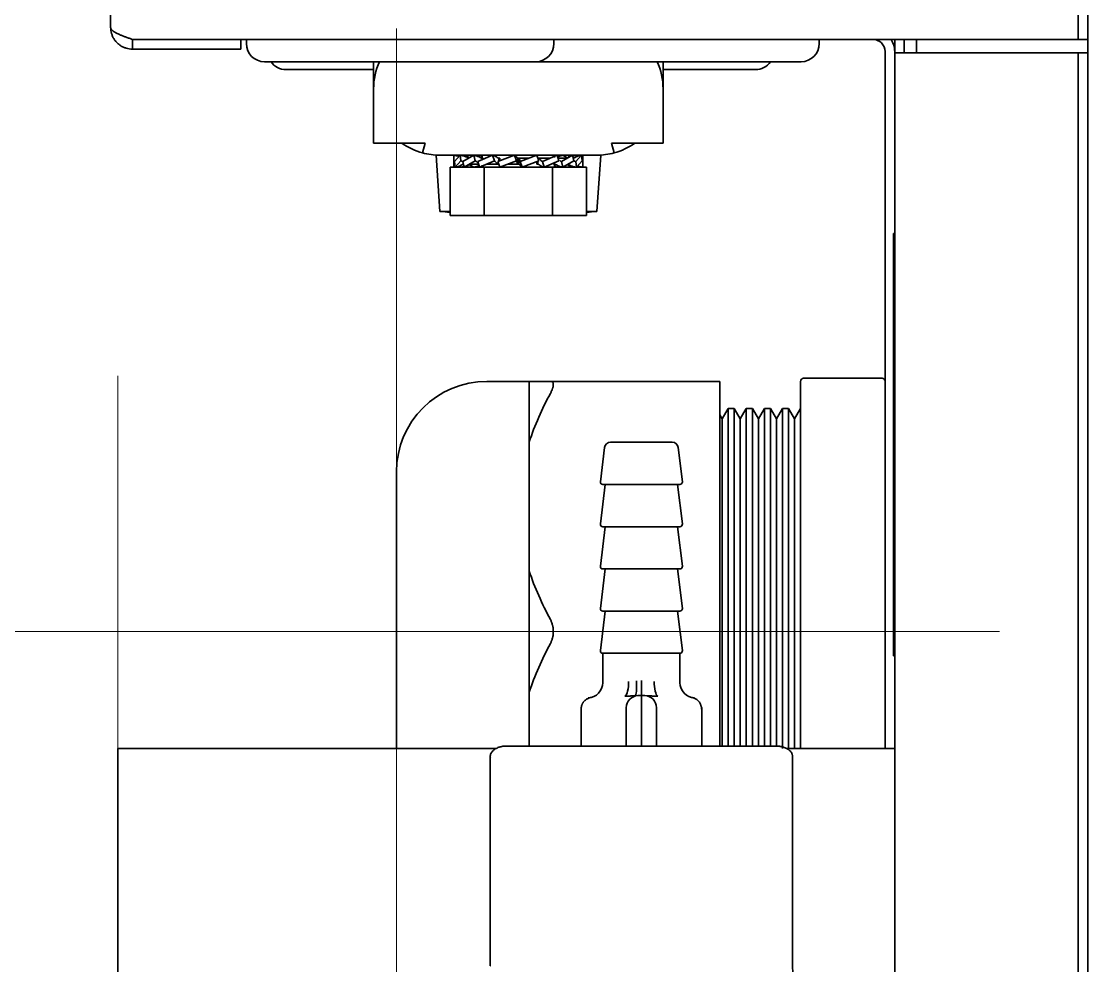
# Model space of a CAD drawing. Extents: x 6569 to 10251, y -294 to 3100.
# Drawn here: x 9313.2 to 9401.6, y 1348 to 1426.3 of the extents above; entities that cross this region are included whole.
import ezdxf

# ---------------------------------------------------------------- set-up
doc = ezdxf.new("R2010")
doc.units = 0
doc.header["$LTSCALE"] = 5
doc.layers.get('0').update_dxf_attribs({"linetype": 'CONTINUOUS', "lineweight": 0})
doc.layers.add('1', color=7, linetype='CONTINUOUS', true_color=0xffffff)

msp = doc.modelspace()

# ---------------------------------------------------------------- linework, layer by layer
at = {"color": 1}
for p, q in [((9344.264, 1425.726), (9344.264, 1325.726)), ((9294.264, 1375.726), (9394.264, 1375.726))]:
    msp.add_line(p, q, dxfattribs=at)
at = {"color": 6}
msp.add_line((9321.164, 1396.926), (9321.164, 1296.926), dxfattribs=at)
at = {"layer": '1', "color": 7, "linetype": 'Continuous', "lineweight": 35}
for p, q in [((9320.564, 1881.315), (9320.564, 1425.826)), ((9401.564, 1277.426), (9401.564, 1881.326)), ((9400.764, 1424.826), (9400.764, 1426.826)), ((9322.364, 1424.826), (9322.364, 1424.026)), ((9322.364, 1424.826), (9399.764, 1424.826)), ((9331.364, 1424.026), (9331.364, 1424.826)), ((9331.814, 1424.826), (9331.814, 1424.476)), ((9357.314, 1424.476), (9357.314, 1424.826)), ((9379.314, 1424.476), (9379.314, 1424.826)), ((9385.564, 1424.826), (9385.564, 1423.726)), ((9386.364, 1424.826), (9386.364, 1423.726)), ((9387.364, 1424.829), (9387.364, 1423.734)), ((9400.764, 1424.826), (9399.764, 1424.826)), ((9400.764, 1424.826), (9401.564, 1424.826)), ((9322.364, 1424.026), (9329.364, 1424.026)), ((9331.364, 1424.026), (9329.364, 1424.026)), ((9384.764, 1423.826), (9384.764, 1366.026)), ((9385.564, 1423.726), (9387.364, 1423.726)), ((9385.564, 1423.726), (9385.564, 1287.026)), ((9387.364, 1423.726), (9399.764, 1423.726)), ((9399.764, 1423.726), (9400.764, 1423.726)), ((9400.764, 1421.726), (9400.764, 1423.726)), ((9401.564, 1423.726), (9400.764, 1423.726)), ((9355.814, 1422.976), (9333.314, 1422.976)), ((9342.364, 1420.726), (9342.364, 1422.976)), ((9377.814, 1422.976), (9355.815, 1422.976)), ((9366.364, 1422.976), (9366.364, 1420.726)), ((9338.564, 1422.326), (9335.1, 1422.326)), ((9342.365, 1422.326), (9338.564, 1422.326)), ((9370.564, 1422.326), (9366.364, 1422.326)), ((9374.029, 1422.326), (9370.564, 1422.326)), ((9400.764, 1421.726), (9400.764, 1288.026)), ((9342.364, 1420.726), (9342.364, 1416.226)), ((9366.364, 1416.226), (9366.364, 1420.726)), ((9342.364, 1416.226), (9346.637, 1416.226)), ((9346.637, 1416.226), (9346.417, 1415.42)), ((9362.092, 1416.226), (9366.364, 1416.226)), ((9362.311, 1415.42), (9362.092, 1416.226)), ((9347.538, 1415.236), (9347.864, 1410.57)), ((9347.864, 1415.226), (9360.864, 1415.226)), ((9349.014, 1415.218), (9349.014, 1414.748)), ((9349.014, 1414.235), (9349.014, 1414.748)), ((9349.014, 1414.748), (9349.089, 1414.733)), ((9349.067, 1414.705), (9349.549, 1415.218)), ((9349.125, 1414.235), (9349.067, 1414.705)), ((9349.125, 1414.235), (9349.607, 1414.748)), ((9349.549, 1415.218), (9349.607, 1414.748)), ((9349.758, 1414.705), (9350.664, 1415.218)), ((9349.868, 1414.235), (9349.758, 1414.705)), ((9349.868, 1415.218), (9349.854, 1415.156)), ((9349.868, 1414.235), (9350.774, 1414.748)), ((9350.664, 1415.218), (9350.774, 1414.748)), ((9351.005, 1414.705), (9352.226, 1415.218)), ((9351.153, 1414.235), (9351.005, 1414.705)), ((9351.153, 1415.218), (9351.109, 1415.076)), ((9351.153, 1414.235), (9352.374, 1414.748)), ((9351.353, 1414.976), (9351.395, 1414.976)), ((9351.353, 1414.851), (9351.353, 1414.976)), ((9351.364, 1415.226), (9351.364, 1414.976)), ((9351.395, 1414.976), (9351.425, 1414.976)), ((9351.395, 1414.976), (9351.395, 1414.868)), ((9351.425, 1414.976), (9351.441, 1414.976)), ((9351.425, 1414.976), (9351.425, 1414.881)), ((9352.226, 1415.218), (9352.374, 1414.748)), ((9352.657, 1414.705), (9354.045, 1415.218)), ((9352.825, 1414.235), (9352.657, 1414.705)), ((9352.736, 1414.976), (9352.784, 1414.976)), ((9352.737, 1414.734), (9352.737, 1414.976)), ((9352.784, 1414.976), (9352.825, 1414.976)), ((9352.784, 1414.976), (9352.784, 1414.751)), ((9352.825, 1414.976), (9352.825, 1414.767)), ((9352.825, 1414.976), (9352.836, 1414.976)), ((9352.825, 1414.235), (9354.214, 1414.748)), ((9354.045, 1415.218), (9354.214, 1414.748)), ((9354.317, 1414.976), (9354.364, 1414.976)), ((9354.317, 1414.476), (9354.317, 1414.976)), ((9354.364, 1414.976), (9354.411, 1414.976)), ((9354.364, 1414.976), (9354.364, 1414.476)), ((9354.411, 1414.976), (9354.415, 1414.976)), ((9354.411, 1414.976), (9354.411, 1414.476)), ((9354.515, 1414.705), (9355.903, 1415.218)), ((9354.684, 1414.235), (9354.515, 1414.705)), ((9354.684, 1414.235), (9356.072, 1414.748)), ((9355.903, 1415.218), (9356.072, 1414.748)), ((9355.903, 1414.476), (9355.903, 1414.685)), ((9355.945, 1414.701), (9355.945, 1414.476)), ((9355.99, 1414.976), (9355.992, 1414.976)), ((9355.992, 1414.718), (9355.992, 1414.476)), ((9356.355, 1414.705), (9357.576, 1415.218)), ((9356.503, 1414.235), (9356.355, 1414.705)), ((9356.503, 1414.235), (9357.724, 1414.748)), ((9357.303, 1414.476), (9357.303, 1414.571)), ((9357.334, 1414.584), (9357.334, 1414.476)), ((9357.364, 1415.041), (9357.364, 1415.226)), ((9357.375, 1414.601), (9357.375, 1414.476)), ((9357.576, 1415.218), (9357.724, 1414.748)), ((9357.955, 1414.705), (9358.861, 1415.218)), ((9358.065, 1414.235), (9357.955, 1414.705)), ((9358.424, 1415.014), (9358.065, 1415.218)), ((9358.065, 1414.235), (9358.971, 1414.748)), ((9358.861, 1415.218), (9358.971, 1414.748)), ((9359.121, 1414.705), (9359.603, 1415.218)), ((9359.18, 1414.235), (9359.121, 1414.705)), ((9359.263, 1415.129), (9359.18, 1415.218)), ((9359.18, 1414.235), (9359.662, 1414.748)), ((9359.603, 1415.218), (9359.662, 1414.748)), ((9359.646, 1414.717), (9359.714, 1414.705)), ((9359.714, 1414.705), (9359.714, 1415.218)), ((9359.714, 1414.235), (9359.714, 1414.705)), ((9360.864, 1410.57), (9361.191, 1415.236)), ((9348.714, 1414.226), (9348.714, 1410.226)), ((9348.714, 1414.226), (9351.539, 1414.226)), ((9349.549, 1414.235), (9349.468, 1414.32)), ((9350.664, 1414.235), (9350.304, 1414.438)), ((9351.364, 1414.406), (9351.364, 1414.226)), ((9351.539, 1414.226), (9357.189, 1414.226)), ((9351.539, 1410.226), (9351.539, 1414.226)), ((9352.739, 1414.476), (9352.737, 1414.476)), ((9354.317, 1414.476), (9354.314, 1414.476)), ((9354.364, 1414.476), (9354.317, 1414.476)), ((9354.412, 1414.476), (9354.364, 1414.476)), ((9355.903, 1414.476), (9355.893, 1414.476)), ((9355.945, 1414.476), (9355.903, 1414.476)), ((9355.992, 1414.476), (9355.945, 1414.476)), ((9357.189, 1414.226), (9360.014, 1414.226)), ((9357.189, 1414.226), (9357.189, 1410.226)), ((9357.303, 1414.476), (9357.288, 1414.476)), ((9357.334, 1414.476), (9357.303, 1414.476)), ((9357.376, 1414.476), (9357.334, 1414.476)), ((9357.364, 1414.226), (9357.364, 1414.476)), ((9357.576, 1414.235), (9357.62, 1414.376)), ((9358.861, 1414.235), (9358.876, 1414.298)), ((9360.014, 1414.226), (9360.014, 1410.226)), ((9347.864, 1410.57), (9348.714, 1410.57)), ((9351.539, 1410.226), (9348.714, 1410.226)), ((9357.189, 1410.226), (9351.539, 1410.226)), ((9360.014, 1410.226), (9357.189, 1410.226)), ((9360.864, 1410.57), (9360.014, 1410.57)), ((9385.464, 1373.726), (9385.464, 1408.726)), ((9385.564, 1408.726), (9385.464, 1408.726)), ((9355.264, 1396.476), (9351.764, 1396.476)), ((9355.264, 1391.453), (9355.264, 1396.476)), ((9357.018, 1396.476), (9371.064, 1396.476)), ((9371.064, 1396.476), (9371.064, 1395.476)), ((9377.764, 1395.601), (9377.764, 1396.476)), ((9384.514, 1396.726), (9378.014, 1396.726)), ((9371.064, 1376.726), (9371.064, 1395.476)), ((9377.764, 1376.601), (9377.764, 1395.601)), ((9371.764, 1394.226), (9371.264, 1393.36)), ((9371.764, 1394.226), (9371.764, 1366.225)), ((9372.264, 1394.226), (9371.764, 1394.226)), ((9372.764, 1393.36), (9372.264, 1394.226)), ((9372.264, 1366.226), (9372.264, 1394.226)), ((9373.264, 1394.226), (9372.764, 1393.36)), ((9373.764, 1394.226), (9373.264, 1394.226)), ((9373.264, 1394.226), (9373.264, 1366.225)), ((9374.264, 1393.36), (9373.764, 1394.226)), ((9373.764, 1394.226), (9373.764, 1375.726)), ((9374.764, 1394.226), (9374.264, 1393.36)), ((9375.264, 1394.226), (9374.764, 1394.226)), ((9374.764, 1394.226), (9374.764, 1366.225)), ((9375.764, 1393.36), (9375.264, 1394.226)), ((9375.264, 1366.226), (9375.264, 1394.226)), ((9376.264, 1394.226), (9375.764, 1393.36)), ((9376.764, 1394.226), (9376.264, 1394.226)), ((9376.264, 1394.226), (9376.264, 1366.026)), ((9377.264, 1393.36), (9376.764, 1394.226)), ((9376.764, 1366.027), (9376.764, 1394.226)), ((9377.764, 1394.226), (9377.264, 1393.36)), ((9371.264, 1393.36), (9371.064, 1393.706)), ((9371.264, 1393.36), (9371.264, 1366.225)), ((9372.764, 1393.36), (9372.764, 1366.225)), ((9374.264, 1393.36), (9374.264, 1366.225)), ((9375.764, 1393.36), (9375.764, 1366.225)), ((9377.264, 1393.36), (9377.264, 1366.026)), ((9355.264, 1386.101), (9355.264, 1391.453)), ((9361.511, 1390.986), (9361.166, 1388.15)), ((9367.121, 1391.426), (9362.007, 1391.426)), ((9367.963, 1388.15), (9367.618, 1390.986)), ((9344.264, 1366.026), (9344.264, 1388.976)), ((9361.564, 1387.926), (9361.166, 1384.65)), ((9361.364, 1387.926), (9367.764, 1387.926)), ((9367.963, 1384.65), (9367.564, 1387.926)), ((9355.264, 1380.749), (9355.264, 1386.101)), ((9361.564, 1384.426), (9361.166, 1381.15)), ((9361.364, 1384.426), (9367.764, 1384.426)), ((9367.963, 1381.15), (9367.564, 1384.426)), ((9361.564, 1380.926), (9361.166, 1377.65)), ((9361.364, 1380.926), (9367.764, 1380.926)), ((9367.963, 1377.65), (9367.564, 1380.926)), ((9355.264, 1370.703), (9355.264, 1380.749)), ((9361.564, 1377.426), (9361.166, 1374.15)), ((9361.364, 1377.426), (9367.764, 1377.426)), ((9367.963, 1374.15), (9367.564, 1377.426)), ((9371.064, 1374.726), (9371.064, 1376.726)), ((9377.764, 1374.851), (9377.764, 1376.601)), ((9373.764, 1375.726), (9373.764, 1366.225)), ((9371.064, 1366.226), (9371.064, 1374.726)), ((9377.764, 1366.026), (9377.764, 1374.851)), ((9361.364, 1373.926), (9361.364, 1371.491)), ((9361.364, 1373.926), (9364.564, 1373.926)), ((9364.564, 1373.926), (9367.764, 1373.926)), ((9367.764, 1371.491), (9367.764, 1373.926)), ((9385.564, 1373.726), (9385.464, 1373.726)), ((9355.264, 1366.226), (9355.264, 1370.703)), ((9364.08, 1370.409), (9364.076, 1370.409)), ((9364.279, 1370.416), (9364.564, 1370.426)), ((9364.564, 1370.426), (9364.849, 1370.416)), ((9364.564, 1370.426), (9364.564, 1366.928)), ((9364.849, 1370.416), (9365.08, 1370.408)), ((9359.564, 1369.431), (9359.564, 1366.226)), ((9369.564, 1366.226), (9369.564, 1369.431)), ((9363.314, 1366.226), (9363.314, 1366.918)), ((9364.564, 1366.226), (9364.564, 1366.928)), ((9365.814, 1366.918), (9365.814, 1366.226)), ((9352.516, 1366.026), (9321.164, 1366.026)), ((9321.164, 1328.026), (9321.164, 1366.026)), ((9353.267, 1366.226), (9375.862, 1366.226)), ((9385.564, 1366.026), (9376.614, 1366.026)), ((9352.038, 1365.346), (9352.038, 1348.026)), ((9377.091, 1348.026), (9377.091, 1365.346)), ((9352.038, 1348.026), (9352.045, 1348.026)), ((9377.091, 1348.026), (9377.083, 1348.026))]:
    msp.add_line(p, q, dxfattribs=at)
for centre, radius, start, end in [((9333.314, 1424.476), 1.5, 180, 270), ((9355.814, 1424.476), 1.5, 270, 0), ((9377.814, 1424.476), 1.5, 270, 0), ((9383.764, 1423.826), 1, 0, 90), ((9383.764, 1423.826), 1.8, 0, 33.74849), ((9335.1, 1423.826), 1.5, 214.51859, 270), ((9347.864, 1420.726), 5.5, 155.85191, 180), ((9360.864, 1420.726), 5.5, 0, 24.14809), ((9374.029, 1423.826), 1.5, 270, 325.48141), ((9347.864, 1420.726), 5.5, 234.9032, 254.74488), ((9347.864, 1420.726), 5.5, 254.74488, 270), ((9360.864, 1420.726), 5.5, 270, 285.25512), ((9360.864, 1420.726), 5.5, 285.25512, 305.0968), ((9354.279, 1470.226), 60, 263.86251, 264.67835), ((9354.449, 1470.226), 60, 275.32169, 276.13749), ((9351.764, 1388.976), 7.5, 90, 180), ((9378.014, 1396.476), 0.25, 90, 180), ((9384.514, 1396.476), 0.25, 0, 90), ((9362.007, 1390.926), 0.5, 90, 173.06354), ((9367.121, 1390.926), 0.5, 6.93646, 90), ((9361.364, 1388.126), 0.2, 173.06354, 270), ((9367.764, 1388.126), 0.2, 270, 6.93646), ((9361.364, 1384.626), 0.2, 173.06354, 270), ((9367.764, 1384.626), 0.2, 270, 6.93646), ((9361.364, 1381.126), 0.2, 173.06354, 270), ((9367.764, 1381.126), 0.2, 270, 6.93646), ((9361.364, 1377.626), 0.2, 173.06354, 270), ((9367.764, 1377.626), 0.2, 270, 6.93646), ((9361.364, 1374.126), 0.2, 173.06354, 270), ((9367.764, 1374.126), 0.2, 270, 6.93646), ((9364.314, 1369.417), 1, 92.00022, 180), ((9364.814, 1369.417), 1, 0, 88)]:
    msp.add_arc(centre, radius, start, end, dxfattribs=at)
for centre, major_axis, ratio, start_param, end_param in [((9360.114, 1371.49), (-0.04, 1.249), 1, 3.141612, 4.681404), ((9363.08, 1371.585), (0.039, -1.249), 0.333515, 0.191083, 1.56029), ((9364.005, 1371.657), (0.044, -1.249), 0.125618, 0, 1.566409), ((9366.049, 1371.585), (0.039, 1.249), 0.333532, 1.581322, 2.950519), ((9369.014, 1371.49), (0.04, 1.249), 1, 1.602904, 3.141573)]:
    msp.add_ellipse(centre, major_axis=major_axis, ratio=ratio, start_param=start_param, end_param=end_param, dxfattribs=at)
for points, degree in [([(9322.364, 1424.026), (9322.279, 1424.026), (9322.107, 1424.038), (9321.855, 1424.093), (9321.614, 1424.183), (9321.388, 1424.307), (9321.182, 1424.461), (9320.999, 1424.643), (9320.845, 1424.85), (9320.721, 1425.076), (9320.631, 1425.317), (9320.577, 1425.569), (9320.564, 1425.74), (9320.564, 1425.826)], 3), ([(9322.364, 1424.826), (9322.279, 1424.856), (9322.107, 1424.917), (9321.855, 1425.008), (9321.614, 1425.099), (9321.388, 1425.19), (9321.182, 1425.281), (9320.999, 1425.372), (9320.845, 1425.462), (9320.721, 1425.553), (9320.631, 1425.644), (9320.577, 1425.735), (9320.564, 1425.796), (9320.564, 1425.826)], 3), ([(9354.427, 1414.976), (9354.702, 1414.976), (9354.976, 1414.976), (9355.25, 1414.976)], 3), ([(9356.004, 1414.976), (9356.337, 1414.976), (9356.669, 1414.976), (9357.001, 1414.976)], 3), ([(9359.714, 1415.218), (9359.676, 1415.218), (9359.639, 1415.215), (9359.604, 1415.21)], 3), ([(9349.125, 1414.242), (9349.09, 1414.238), (9349.053, 1414.235), (9349.014, 1414.235)], 3), ([(9352.725, 1414.476), (9352.392, 1414.476), (9352.06, 1414.476), (9351.728, 1414.476)], 3), ([(9354.314, 1414.476), (9354.035, 1414.476), (9353.757, 1414.476), (9353.479, 1414.476)], 3), ([(9360.377, 1370.268), (9359.59, 1370.046), (9359.565, 1369.262)], 2), ([(9369.564, 1369.262), (9369.513, 1370.079), (9368.752, 1370.268)], 2)]:
    msp.add_open_spline(points, degree=degree, dxfattribs=at)
for points, knots in [([(9349.014, 1415.218), (9349.068, 1415.218), (9349.171, 1415.206), (9349.315, 1415.166), (9349.402, 1415.131), (9349.448, 1415.112)], [0, 0, 0, 0, 0.306016, 0.612031, 1, 1, 1, 1]), ([(9349.549, 1415.218), (9349.6, 1415.218), (9349.698, 1415.206), (9349.875, 1415.157), (9350.062, 1415.075), (9350.2, 1415.012), (9350.259, 1414.993), (9350.271, 1414.989)], [0, 0, 0, 0, 0.153171, 0.306343, 0.612685, 0.919028, 1, 1, 1, 1]), ([(9349.607, 1414.748), (9349.619, 1414.748), (9349.641, 1414.745), (9349.679, 1414.733), (9349.712, 1414.72), (9349.74, 1414.707), (9349.755, 1414.699), (9349.758, 1414.698)], [0, 0, 0, 0, 0.382518, 0.573777, 0.765036, 0.956295, 1, 1, 1, 1]), ([(9349.868, 1415.218), (9349.909, 1415.218), (9349.983, 1415.206), (9350.1, 1415.157), (9350.202, 1415.08), (9350.274, 1415.028), (9350.303, 1415.011)], [0, 0, 0, 0, 0.176187, 0.352375, 0.70475, 1, 1, 1, 1]), ([(9350.664, 1415.218), (9350.705, 1415.218), (9350.788, 1415.206), (9350.943, 1415.157), (9351.113, 1415.075), (9351.248, 1415.005), (9351.323, 1414.98), (9351.347, 1414.977), (9351.356, 1414.976)], [0, 0, 0, 0, 0.127488, 0.254976, 0.509951, 0.764927, 0.892415, 1, 1, 1, 1]), ([(9350.774, 1414.748), (9350.784, 1414.748), (9350.801, 1414.745), (9350.831, 1414.733), (9350.857, 1414.72), (9350.887, 1414.703), (9350.929, 1414.677), (9350.979, 1414.642), (9351.02, 1414.613), (9351.037, 1414.602)], [0, 0, 0, 0, 0.215299, 0.322949, 0.430598, 0.538248, 0.645897, 0.861196, 1, 1, 1, 1]), ([(9351.153, 1415.218), (9351.18, 1415.218), (9351.225, 1415.206), (9351.288, 1415.157), (9351.327, 1415.094), (9351.355, 1415.052), (9351.364, 1415.041)], [0, 0, 0, 0, 0.206019, 0.412038, 0.824076, 1, 1, 1, 1]), ([(9352.226, 1415.218), (9352.253, 1415.218), (9352.31, 1415.206), (9352.424, 1415.157), (9352.556, 1415.075), (9352.657, 1415.005), (9352.712, 1414.98), (9352.73, 1414.977), (9352.736, 1414.976)], [0, 0, 0, 0, 0.127488, 0.254976, 0.509951, 0.764927, 0.892415, 1, 1, 1, 1]), ([(9352.374, 1414.748), (9352.38, 1414.748), (9352.391, 1414.745), (9352.41, 1414.733), (9352.426, 1414.72), (9352.445, 1414.703), (9352.471, 1414.677), (9352.507, 1414.636), (9352.546, 1414.591), (9352.578, 1414.558), (9352.605, 1414.533), (9352.634, 1414.51), (9352.675, 1414.486), (9352.712, 1414.476), (9352.739, 1414.476), (9352.74, 1414.476), (9352.74, 1414.476)], [0, 0, 0, 0, 0.124803, 0.187204, 0.249605, 0.312006, 0.374408, 0.49921, 0.624013, 0.686414, 0.748816, 0.811217, 0.873618, 0.998421, 0.998421, 1, 1, 1, 1]), ([(9354.045, 1415.218), (9354.055, 1415.218), (9354.079, 1415.206), (9354.139, 1415.157), (9354.217, 1415.075), (9354.273, 1415.005), (9354.301, 1414.98), (9354.309, 1414.977), (9354.312, 1414.976)], [0, 0, 0, 0, 0.127488, 0.254976, 0.509951, 0.764927, 0.892415, 1, 1, 1, 1]), ([(9354.214, 1414.748), (9354.216, 1414.748), (9354.219, 1414.745), (9354.224, 1414.733), (9354.228, 1414.72), (9354.234, 1414.703), (9354.241, 1414.677), (9354.252, 1414.636), (9354.261, 1414.591), (9354.268, 1414.558), (9354.274, 1414.533), (9354.281, 1414.51), (9354.292, 1414.486), (9354.303, 1414.476), (9354.313, 1414.476), (9354.313, 1414.476), (9354.313, 1414.476)], [0, 0, 0, 0, 0.124803, 0.187204, 0.249605, 0.312006, 0.374408, 0.49921, 0.624013, 0.686414, 0.748816, 0.811217, 0.873618, 0.998421, 0.998421, 1, 1, 1, 1]), ([(9354.314, 1414.976), (9354.314, 1414.934), (9354.314, 1414.893), (9354.314, 1414.809), (9354.314, 1414.684), (9354.314, 1414.559), (9354.314, 1414.476)], [0, 0, 0, 0, 0.25, 0.25, 0.5, 1, 1, 1, 1]), ([(9354.415, 1414.476), (9354.415, 1414.518), (9354.415, 1414.559), (9354.415, 1414.643), (9354.415, 1414.768), (9354.415, 1414.893), (9354.415, 1414.976)], [0, 0, 0, 0, 0.25, 0.25, 0.5, 1, 1, 1, 1]), ([(9354.415, 1414.976), (9354.415, 1414.976), (9354.416, 1414.976), (9354.425, 1414.976), (9354.44, 1414.963), (9354.46, 1414.907), (9354.476, 1414.814), (9354.498, 1414.738), (9354.509, 1414.708), (9354.513, 1414.705), (9354.515, 1414.705)], [0, 0, 0, 0, 0.002395, 0.002395, 0.127096, 0.251797, 0.501198, 0.750599, 0.875299, 1, 1, 1, 1]), ([(9355.988, 1414.976), (9355.989, 1414.976), (9355.989, 1414.976), (9356.017, 1414.976), (9356.066, 1414.963), (9356.144, 1414.907), (9356.222, 1414.814), (9356.293, 1414.738), (9356.334, 1414.708), (9356.349, 1414.705), (9356.355, 1414.705)], [0, 0, 0, 0, 0.002395, 0.002395, 0.127096, 0.251797, 0.501198, 0.750599, 0.875299, 1, 1, 1, 1]), ([(9358.065, 1415.218), (9358.023, 1415.218), (9357.94, 1415.206), (9357.785, 1415.157), (9357.683, 1415.107), (9357.621, 1415.077), (9357.62, 1415.076)], [0, 0, 0, 0, 0.248267, 0.496534, 0.993067, 1, 1, 1, 1]), ([(9357.652, 1414.976), (9357.879, 1414.976), (9358.106, 1414.976), (9358.333, 1414.976), (9358.334, 1414.976), (9358.334, 1414.976)], [0, 0, 0, 0, 0.996486, 0.996486, 1, 1, 1, 1]), ([(9357.792, 1414.782), (9357.821, 1414.762), (9357.869, 1414.733), (9357.922, 1414.708), (9357.945, 1414.705), (9357.955, 1414.705)], [0, 0, 0, 0, 0.386966, 0.693483, 1, 1, 1, 1]), ([(9358.861, 1415.218), (9358.819, 1415.218), (9358.746, 1415.206), (9358.629, 1415.157), (9358.519, 1415.075), (9358.423, 1415.005), (9358.366, 1414.98), (9358.345, 1414.977), (9358.337, 1414.976)], [0, 0, 0, 0, 0.127488, 0.254976, 0.509951, 0.764927, 0.892415, 1, 1, 1, 1]), ([(9359.18, 1415.218), (9359.129, 1415.218), (9359.031, 1415.206), (9358.933, 1415.179), (9358.883, 1415.162), (9358.874, 1415.159)], [0, 0, 0, 0, 0.452537, 0.905074, 1, 1, 1, 1]), ([(9359.603, 1415.218), (9359.553, 1415.218), (9359.459, 1415.206), (9359.303, 1415.157), (9359.147, 1415.075), (9359.016, 1415.005), (9358.94, 1414.98), (9358.913, 1414.977), (9358.902, 1414.976)], [0, 0, 0, 0, 0.127488, 0.254976, 0.509951, 0.764927, 0.892415, 1, 1, 1, 1]), ([(9358.969, 1414.755), (9358.972, 1414.754), (9358.976, 1414.752), (9358.995, 1414.743), (9359.01, 1414.736), (9359.041, 1414.723), (9359.056, 1414.717), (9359.08, 1414.71), (9359.088, 1414.708), (9359.105, 1414.705), (9359.113, 1414.705), (9359.121, 1414.705)], [0, 0, 0, 0, 0.074377, 0.074377, 0.382918, 0.382918, 0.691459, 0.691459, 0.845729, 0.845729, 1, 1, 1, 1]), ([(9349.827, 1414.476), (9349.816, 1414.476), (9349.796, 1414.473), (9349.763, 1414.463), (9349.731, 1414.451), (9349.696, 1414.436), (9349.647, 1414.412), (9349.578, 1414.375), (9349.502, 1414.336), (9349.438, 1414.306), (9349.385, 1414.284), (9349.328, 1414.264), (9349.247, 1414.243), (9349.177, 1414.235), (9349.125, 1414.235)], [0, 0, 0, 0, 0.107987, 0.171702, 0.235417, 0.299133, 0.362848, 0.490278, 0.617709, 0.681424, 0.745139, 0.808854, 0.87257, 1, 1, 1, 1]), ([(9349.854, 1414.293), (9349.846, 1414.29), (9349.816, 1414.28), (9349.764, 1414.264), (9349.674, 1414.243), (9349.6, 1414.235), (9349.549, 1414.235)], [0, 0, 0, 0, 0.092404, 0.319303, 0.546202, 1, 1, 1, 1]), ([(9350.392, 1414.476), (9350.384, 1414.476), (9350.368, 1414.473), (9350.343, 1414.463), (9350.319, 1414.451), (9350.293, 1414.436), (9350.257, 1414.412), (9350.208, 1414.375), (9350.153, 1414.336), (9350.108, 1414.306), (9350.069, 1414.284), (9350.026, 1414.264), (9349.965, 1414.243), (9349.91, 1414.235), (9349.868, 1414.235)], [0, 0, 0, 0, 0.108017, 0.17173, 0.235443, 0.299156, 0.362869, 0.490295, 0.617722, 0.681435, 0.745148, 0.808861, 0.872574, 1, 1, 1, 1]), ([(9351.077, 1414.476), (9350.85, 1414.476), (9350.623, 1414.476), (9350.396, 1414.476), (9350.395, 1414.476), (9350.394, 1414.476)], [0, 0, 0, 0, 0.996495, 0.996495, 1, 1, 1, 1]), ([(9351.11, 1414.376), (9351.108, 1414.376), (9351.077, 1414.36), (9351.027, 1414.336), (9350.959, 1414.306), (9350.904, 1414.284), (9350.846, 1414.264), (9350.768, 1414.243), (9350.706, 1414.235), (9350.664, 1414.235)], [0, 0, 0, 0, 0.009113, 0.256835, 0.380696, 0.504557, 0.628418, 0.752278, 1, 1, 1, 1]), ([(9354.417, 1414.476), (9354.419, 1414.476), (9354.425, 1414.473), (9354.437, 1414.463), (9354.449, 1414.451), (9354.464, 1414.436), (9354.484, 1414.412), (9354.515, 1414.375), (9354.551, 1414.336), (9354.58, 1414.306), (9354.604, 1414.284), (9354.627, 1414.264), (9354.655, 1414.243), (9354.674, 1414.235), (9354.684, 1414.235)], [0, 0, 0, 0, 0.108017, 0.17173, 0.235443, 0.299156, 0.362869, 0.490295, 0.617722, 0.681435, 0.745148, 0.808861, 0.872574, 1, 1, 1, 1]), ([(9355.993, 1414.476), (9355.999, 1414.476), (9356.012, 1414.473), (9356.035, 1414.463), (9356.059, 1414.451), (9356.085, 1414.436), (9356.122, 1414.412), (9356.177, 1414.375), (9356.24, 1414.336), (9356.291, 1414.306), (9356.333, 1414.284), (9356.376, 1414.264), (9356.433, 1414.243), (9356.476, 1414.235), (9356.503, 1414.235)], [0, 0, 0, 0, 0.107987, 0.171702, 0.235417, 0.299132, 0.362848, 0.490278, 0.617709, 0.681424, 0.745139, 0.808854, 0.87257, 1, 1, 1, 1]), ([(9357.368, 1414.408), (9357.375, 1414.398), (9357.393, 1414.371), (9357.416, 1414.336), (9357.439, 1414.306), (9357.458, 1414.284), (9357.48, 1414.264), (9357.515, 1414.243), (9357.548, 1414.235), (9357.576, 1414.235)], [0, 0, 0, 0, 0.160686, 0.370514, 0.475429, 0.580343, 0.685257, 0.790171, 1, 1, 1, 1]), ([(9357.372, 1414.476), (9357.382, 1414.476), (9357.4, 1414.473), (9357.432, 1414.463), (9357.463, 1414.451), (9357.499, 1414.436), (9357.549, 1414.412), (9357.621, 1414.375), (9357.702, 1414.336), (9357.77, 1414.306), (9357.825, 1414.284), (9357.883, 1414.264), (9357.961, 1414.243), (9358.023, 1414.235), (9358.065, 1414.235)], [0, 0, 0, 0, 0.107987, 0.171702, 0.235417, 0.299132, 0.362848, 0.490278, 0.617709, 0.681424, 0.745139, 0.808854, 0.87257, 1, 1, 1, 1]), ([(9358.427, 1414.441), (9358.43, 1414.439), (9358.441, 1414.432), (9358.471, 1414.412), (9358.521, 1414.375), (9358.575, 1414.336), (9358.621, 1414.306), (9358.66, 1414.284), (9358.702, 1414.264), (9358.764, 1414.243), (9358.819, 1414.235), (9358.861, 1414.235)], [0, 0, 0, 0, 0.030581, 0.11871, 0.294968, 0.471226, 0.559355, 0.647484, 0.735613, 0.823742, 1, 1, 1, 1]), ([(9358.464, 1414.461), (9358.474, 1414.458), (9358.496, 1414.451), (9358.535, 1414.436), (9358.591, 1414.412), (9358.671, 1414.375), (9358.762, 1414.336), (9358.837, 1414.306), (9358.899, 1414.284), (9358.965, 1414.264), (9359.055, 1414.243), (9359.129, 1414.235), (9359.18, 1414.235)], [0, 0, 0, 0, 0.068208, 0.145857, 0.223507, 0.378805, 0.534104, 0.611753, 0.689403, 0.767052, 0.844701, 1, 1, 1, 1]), ([(9359.26, 1414.32), (9359.27, 1414.315), (9359.297, 1414.303), (9359.344, 1414.284), (9359.401, 1414.264), (9359.482, 1414.243), (9359.552, 1414.235), (9359.603, 1414.235)], [0, 0, 0, 0, 0.111854, 0.289483, 0.467113, 0.644742, 1, 1, 1, 1]), ([(9359.28, 1414.341), (9359.29, 1414.337), (9359.318, 1414.325), (9359.365, 1414.306), (9359.427, 1414.284), (9359.492, 1414.264), (9359.583, 1414.243), (9359.66, 1414.235), (9359.714, 1414.235)], [0, 0, 0, 0, 0.083951, 0.236626, 0.389301, 0.541976, 0.69465, 1, 1, 1, 1]), ([(9355.264, 1396.476), (9355.492, 1396.476), (9355.757, 1396.476), (9356.345, 1396.476), (9356.669, 1396.476), (9357.018, 1396.476)], [0, 0, 0, 0, 0.5, 0.5, 1, 1, 1, 1]), ([(9357.018, 1395.476), (9357.056, 1395.548), (9357.09, 1395.617), (9357.151, 1395.753), (9357.177, 1395.818), (9357.204, 1395.897), (9357.209, 1395.912), (9357.219, 1395.943), (9357.232, 1395.988), (9357.242, 1396.03), (9357.259, 1396.112), (9357.264, 1396.162), (9357.264, 1396.219), (9357.264, 1396.23), (9357.263, 1396.252), (9357.259, 1396.283), (9357.249, 1396.328), (9357.235, 1396.359), (9357.223, 1396.38), (9357.219, 1396.387), (9357.209, 1396.4), (9357.204, 1396.406), (9357.177, 1396.434), (9357.151, 1396.45), (9357.09, 1396.471), (9357.056, 1396.476), (9357.018, 1396.476)], [0, 0, 0, 0, 0.125, 0.125, 0.25, 0.25, 0.28125, 0.28125, 0.3125, 0.375, 0.375, 0.5, 0.5, 0.53125, 0.53125, 0.5625, 0.625, 0.6875, 0.6875, 0.71875, 0.71875, 0.75, 0.75, 0.875, 0.875, 1, 1, 1, 1]), ([(9357.018, 1395.476), (9356.669, 1394.824), (9356.345, 1394.164), (9355.757, 1392.824), (9355.492, 1392.144), (9355.264, 1391.453)], [0, 0, 0, 0, 0.5, 0.5, 1, 1, 1, 1]), ([(9357.018, 1376.726), (9356.669, 1377.378), (9356.345, 1378.038), (9355.757, 1379.378), (9355.492, 1380.058), (9355.264, 1380.749)], [0, 0, 0, 0, 0.5, 0.5, 1, 1, 1, 1]), ([(9357.018, 1374.726), (9357.056, 1374.798), (9357.09, 1374.873), (9357.151, 1375.029), (9357.177, 1375.11), (9357.204, 1375.217), (9357.209, 1375.239), (9357.219, 1375.282), (9357.232, 1375.347), (9357.242, 1375.412), (9357.259, 1375.545), (9357.264, 1375.634), (9357.264, 1375.748), (9357.264, 1375.771), (9357.263, 1375.816), (9357.259, 1375.884), (9357.249, 1375.996), (9357.235, 1376.083), (9357.223, 1376.149), (9357.219, 1376.17), (9357.209, 1376.214), (9357.204, 1376.235), (9357.177, 1376.342), (9357.151, 1376.423), (9357.09, 1376.58), (9357.056, 1376.654), (9357.018, 1376.726)], [0, 0, 0, 0, 0.125, 0.125, 0.25, 0.25, 0.28125, 0.28125, 0.3125, 0.375, 0.375, 0.5, 0.5, 0.53125, 0.53125, 0.5625, 0.625, 0.6875, 0.6875, 0.71875, 0.71875, 0.75, 0.75, 0.875, 0.875, 1, 1, 1, 1]), ([(9355.264, 1370.703), (9355.492, 1371.394), (9355.757, 1372.074), (9356.345, 1373.414), (9356.669, 1374.074), (9357.018, 1374.726)], [0, 0, 0, 0, 0.5, 0.5, 1, 1, 1, 1]), ([(9364.564, 1370.426), (9364.564, 1370.426), (9364.564, 1370.435), (9364.564, 1370.458), (9364.564, 1370.468), (9364.564, 1370.486), (9364.564, 1370.492), (9364.564, 1370.506), (9364.564, 1370.514), (9364.564, 1370.553), (9364.564, 1370.591), (9364.564, 1370.648), (9364.564, 1370.66), (9364.564, 1370.684), (9364.564, 1370.697), (9364.564, 1370.736), (9364.564, 1370.763), (9364.564, 1370.85), (9364.564, 1370.913), (9364.564, 1370.998), (9364.564, 1371.016), (9364.564, 1371.051), (9364.564, 1371.105), (9364.564, 1371.197), (9364.564, 1371.273), (9364.564, 1371.332), (9364.564, 1371.352), (9364.564, 1371.392), (9364.564, 1371.412), (9364.564, 1371.472), (9364.564, 1371.513), (9364.564, 1371.574), (9364.564, 1371.605), (9364.564, 1371.636), (9364.564, 1371.657), (9364.564, 1371.667), (9364.564, 1371.677)], [0, 0, 0, 0, 0.122625, 0.122625, 0.185295, 0.185295, 0.21663, 0.21663, 0.247964, 0.247964, 0.373304, 0.373304, 0.404638, 0.404638, 0.435973, 0.435973, 0.498643, 0.498643, 0.623982, 0.623982, 0.655317, 0.655317, 0.686652, 0.749321, 0.811991, 0.811991, 0.843326, 0.843326, 0.874661, 0.874661, 0.93733, 0.93733, 0.968665, 0.984333, 0.984333, 1, 1, 1, 1]), ([(9364.049, 1370.408), (9364.049, 1370.408), (9364.048, 1370.408), (9364.048, 1370.408), (9364.048, 1370.408), (9364.048, 1370.408), (9364.047, 1370.408), (9364.045, 1370.408), (9364.041, 1370.408), (9364.033, 1370.408), (9364.018, 1370.407), (9363.988, 1370.406), (9363.962, 1370.404), (9363.91, 1370.401), (9363.876, 1370.399), (9363.808, 1370.394), (9363.774, 1370.392), (9363.705, 1370.387), (9363.67, 1370.385), (9363.6, 1370.38), (9363.565, 1370.378), (9363.493, 1370.374), (9363.457, 1370.372), (9363.348, 1370.366), (9363.273, 1370.363), (9363.197, 1370.36)], [0, 0, 0, 0, 0.000237, 0.000237, 0.000481, 0.00097, 0.001946, 0.003899, 0.007806, 0.015618, 0.031243, 0.062493, 0.124994, 0.124994, 0.249995, 0.249995, 0.374996, 0.374996, 0.499996, 0.499996, 0.624997, 0.624997, 0.749998, 0.749998, 1, 1, 1, 1]), ([(9365.931, 1370.36), (9365.856, 1370.363), (9365.782, 1370.366), (9365.673, 1370.372), (9365.637, 1370.374), (9365.565, 1370.378), (9365.53, 1370.38), (9365.424, 1370.387), (9365.356, 1370.392), (9365.253, 1370.399), (9365.219, 1370.401), (9365.15, 1370.405), (9365.115, 1370.407), (9365.08, 1370.408)], [0, 0, 0, 0, 0.25, 0.25, 0.375, 0.375, 0.5, 0.5, 0.75, 0.75, 0.875, 0.875, 1, 1, 1, 1]), ([(9363.314, 1366.918), (9363.314, 1367.112), (9363.314, 1367.497), (9363.314, 1368.042), (9363.314, 1368.525), (9363.314, 1368.914), (9363.314, 1369.196), (9363.314, 1369.375), (9363.314, 1369.417), (9363.314, 1369.417)], [0, 0, 0, 0, 0.148263, 0.293914, 0.439938, 0.585587, 0.720883, 0.853972, 1, 1, 1, 1]), ([(9365.814, 1369.417), (9365.814, 1369.417), (9365.814, 1369.373), (9365.814, 1369.181), (9365.814, 1368.875), (9365.814, 1368.477), (9365.814, 1368.01), (9365.814, 1367.487), (9365.814, 1367.112), (9365.814, 1366.918)], [0, 0, 0, 0, 0.146168, 0.289853, 0.434024, 0.577627, 0.714047, 0.851827, 1, 1, 1, 1]), ([(9352.597, 1366.073), (9352.546, 1366.049), (9352.496, 1366.023), (9352.424, 1365.978), (9352.4, 1365.962), (9352.354, 1365.928), (9352.331, 1365.91), (9352.265, 1365.854), (9352.223, 1365.813), (9352.174, 1365.755), (9352.165, 1365.744), (9352.146, 1365.719), (9352.137, 1365.707), (9352.111, 1365.669), (9352.094, 1365.642), (9352.079, 1365.615)], [0, 0, 0, 0, 0.25, 0.25, 0.375, 0.375, 0.5, 0.5, 0.75, 0.75, 0.8125, 0.8125, 0.875, 0.875, 1, 1, 1, 1]), ([(9353.267, 1366.226), (9353.259, 1366.226), (9353.252, 1366.226), (9353.236, 1366.226), (9353.213, 1366.225), (9353.161, 1366.223), (9353.116, 1366.219), (9353.027, 1366.208), (9352.97, 1366.197), (9352.885, 1366.177), (9352.857, 1366.17), (9352.802, 1366.153), (9352.775, 1366.144), (9352.696, 1366.116), (9352.645, 1366.095), (9352.597, 1366.073)], [0, 0, 0, 0, 0.03125, 0.03125, 0.0625, 0.125, 0.25, 0.25, 0.5, 0.5, 0.625, 0.625, 0.75, 0.75, 1, 1, 1, 1]), ([(9376.532, 1366.073), (9376.493, 1366.091), (9376.412, 1366.125), (9376.282, 1366.168), (9376.146, 1366.201), (9376.005, 1366.221), (9375.91, 1366.226), (9375.862, 1366.226), (9375.862, 1366.226), (9375.862, 1366.226)], [0, 0, 0, 0, 0.199998, 0.399997, 0.599995, 0.799993, 0.999992, 0.999992, 1, 1, 1, 1]), ([(9377.05, 1365.615), (9377.034, 1365.643), (9377.018, 1365.669), (9376.983, 1365.719), (9376.965, 1365.743), (9376.926, 1365.789), (9376.906, 1365.811), (9376.864, 1365.852), (9376.843, 1365.872), (9376.798, 1365.91), (9376.775, 1365.928), (9376.729, 1365.962), (9376.705, 1365.978), (9376.632, 1366.023), (9376.583, 1366.049), (9376.532, 1366.073)], [0, 0, 0, 0, 0.125, 0.125, 0.25, 0.25, 0.375, 0.375, 0.5, 0.5, 0.625, 0.625, 0.75, 0.75, 1, 1, 1, 1]), ([(9352.079, 1365.615), (9352.069, 1365.583), (9352.061, 1365.551), (9352.048, 1365.487), (9352.044, 1365.455), (9352.038, 1365.39), (9352.038, 1365.357), (9352.039, 1365.292), (9352.041, 1365.259), (9352.045, 1365.226)], [0, 0, 0, 0, 0.25, 0.25, 0.5, 0.5, 0.75, 0.75, 1, 1, 1, 1]), ([(9377.05, 1365.615), (9377.06, 1365.583), (9377.068, 1365.551), (9377.08, 1365.487), (9377.085, 1365.455), (9377.09, 1365.39), (9377.091, 1365.357), (9377.09, 1365.292), (9377.087, 1365.259), (9377.083, 1365.226)], [0, 0, 0, 0, 0.25, 0.25, 0.5, 0.5, 0.75, 0.75, 1, 1, 1, 1]), ([(9377.265, 1346.988), (9377.265, 1346.988), (9377.264, 1346.989), (9377.249, 1347.012), (9377.207, 1347.112), (9377.151, 1347.321), (9377.103, 1347.651), (9377.085, 1347.946), (9377.092, 1348.1), (9377.094, 1348.122)], [0, 0, 0, 0, 0.01828, 0.118401, 0.264158, 0.470163, 0.71053, 0.959062, 1, 1, 1, 1])]:
    msp.add_open_spline(points, degree=3, knots=knots, dxfattribs=at)

doc.saveas('drawing.dxf')
